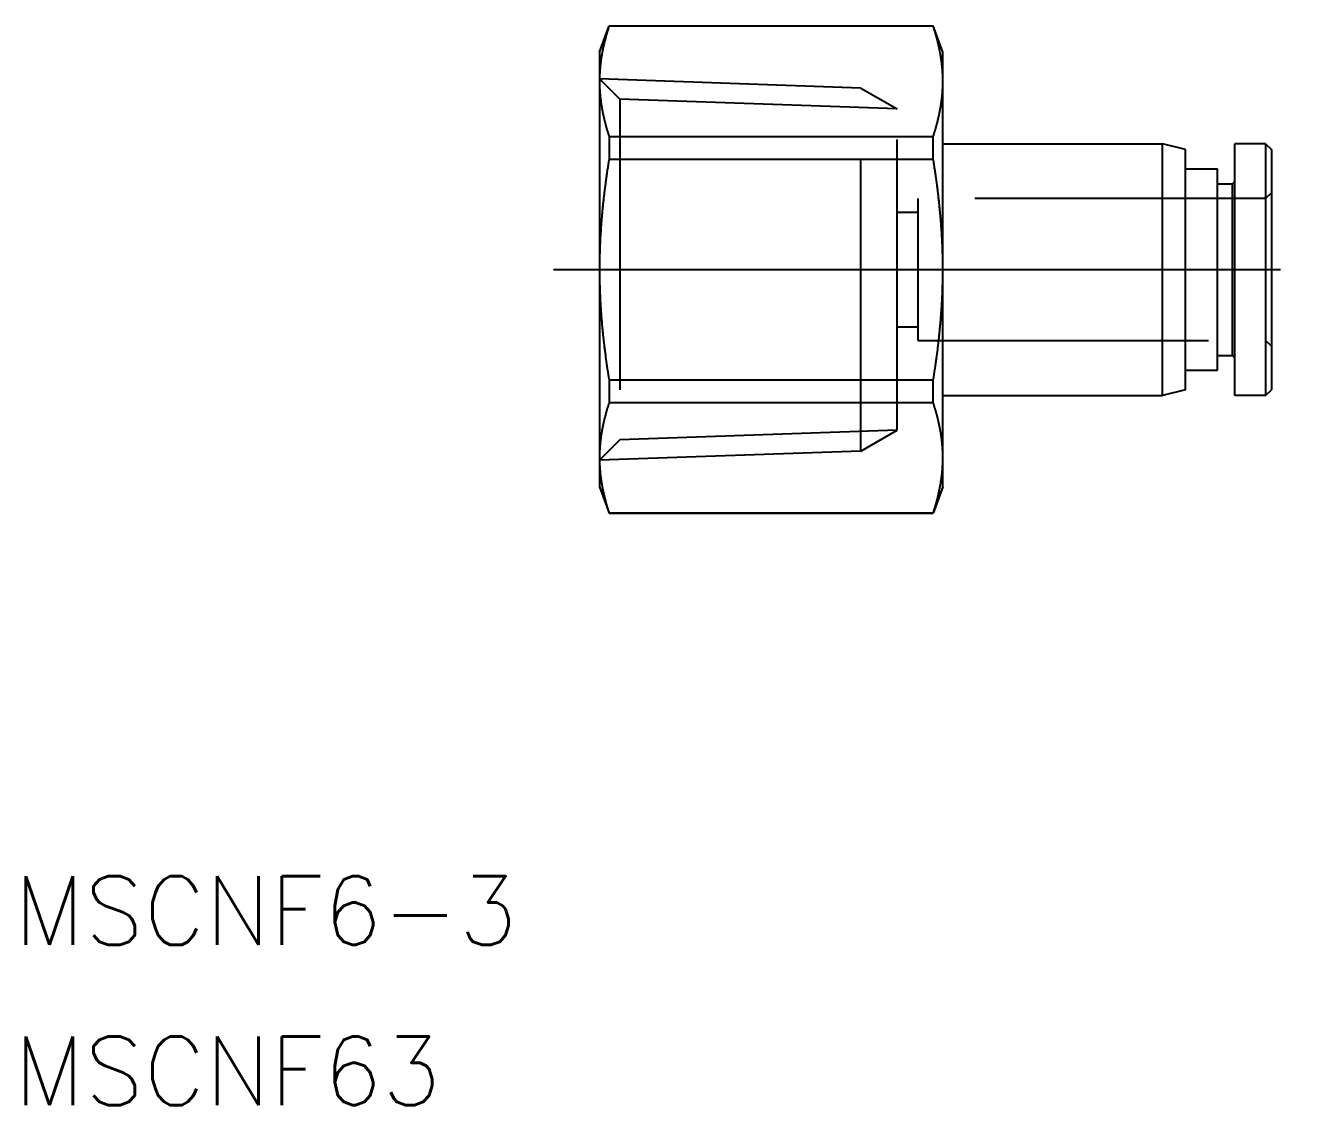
# Model space of a CAD drawing. Extents: x -79.2 to 11.5, y -36.5 to 12.6.
# Drawn here: x -79.2 to -22.8, y -36.5 to 10.7 of the extents above; entities that cross this region are included whole.
import ezdxf

# ---------------------------------------------------------------- set-up
doc = ezdxf.new("R2010")
doc.units = 0
doc.linetypes.add('CENTER', pattern=[50.8, 31.75, -6.35, 6.35, -6.35])
doc.linetypes.add('DASHED', pattern=[19.05, 12.7, -6.35])
doc.layers.get('0').update_dxf_attribs({"linetype": 'CONTINUOUS'})
doc.layers.add('CENTER', color=1, linetype='CENTER')
doc.styles.get("Standard").update_dxf_attribs({"font": 'txt.shx', "height": 3, "bigfont": 'bigfont.shx'})

msp = doc.modelspace()

# ---------------------------------------------------------------- linework, layer by layer
at = {"color": 7, "linetype": 'CONTINUOUS'}
for p, q in [((-54.166, 9.5), (-53.747, 10.65)), ((-53.747, 10.65), (-39.585, 10.65)), ((-53.747, 10.65), (-53.747, 10.634)), ((-39.585, 10.634), (-53.747, 10.634)), ((-39.166, 9.5), (-39.585, 10.65)), ((-39.585, 10.634), (-39.585, 10.65)), ((-54.166, 9.5), (-54.166, 8.227)), ((-39.166, 8.227), (-39.166, 9.5)), ((-54.166, 8.331), (-54.166, -8.227)), ((-39.166, 0), (-39.166, 8.227)), ((-53.747, 5.82), (-39.585, 5.82)), ((-53.747, 5.82), (-53.747, 4.814)), ((-39.585, 4.814), (-39.585, 5.82)), ((-39.166, 5.5), (-29.566, 5.5)), ((-29.566, -5.5), (-29.566, 5.5)), ((-28.566, 5.25), (-29.566, 5.5)), ((-28.566, -5.25), (-28.566, 5.25)), ((-26.416, -5.5), (-26.416, 5.5)), ((-25.066, 5.5), (-26.416, 5.5)), ((-25.066, 5.5), (-25.066, -5.5)), ((-25.066, 5.5), (-24.816, 5.25)), ((-24.816, 5.25), (-24.816, -5.25)), ((-39.585, 4.814), (-53.747, 4.814)), ((-28.566, 4.4), (-27.166, 4.4)), ((-27.166, -4.4), (-27.166, 4.4)), ((-27.166, 3.75), (-26.516, 3.75)), ((-26.516, 3.75), (-26.416, 3.85)), ((-26.516, -3.75), (-26.516, 3.75)), ((-39.166, -8.227), (-39.166, 0)), ((-27.166, -3.75), (-26.516, -3.75)), ((-26.516, -3.75), (-26.416, -3.85)), ((-28.566, -4.4), (-27.166, -4.4)), ((-53.747, -4.814), (-39.585, -4.814)), ((-53.747, -4.814), (-53.747, -5.82)), ((-39.585, -5.82), (-39.585, -4.814)), ((-39.166, -5.5), (-29.566, -5.5)), ((-28.566, -5.25), (-29.566, -5.5)), ((-25.066, -5.5), (-26.416, -5.5)), ((-25.066, -5.5), (-24.816, -5.25)), ((-39.585, -5.82), (-53.747, -5.82)), ((-54.166, -8.227), (-54.166, -9.5)), ((-39.166, -9.5), (-39.166, -8.227)), ((-54.166, -9.5), (-53.747, -10.65)), ((-54.166, -9.5), (-54.166, -9.5)), ((-39.166, -9.5), (-39.585, -10.65)), ((-53.747, -10.634), (-39.585, -10.634)), ((-53.747, -10.634), (-53.747, -10.65)), ((-53.747, -10.65), (-39.585, -10.65)), ((-39.585, -10.65), (-39.585, -10.634))]:
    msp.add_line(p, q, dxfattribs=at)
at = {"color": 3, "linetype": 'DASHED'}
for p, q in [((-42.744, 7.932), (-54.166, 8.331)), ((-53.279, 7.444), (-54.166, 8.331)), ((-42.744, -7.932), (-42.744, 7.932)), ((-42.744, 7.932), (-41.166, 7.021)), ((-41.166, 7.021), (-53.279, 7.444)), ((-53.279, 7.444), (-53.279, -7.444)), ((-41.166, -7.021), (-41.166, 7.021)), ((-25.066, 3.1), (-40.266, 3.1)), ((-40.266, 3.1), (-40.266, -3.1)), ((-24.816, 3.35), (-25.066, 3.1)), ((-40.266, 2.5), (-41.166, 2.5)), ((-41.166, -2.5), (-40.266, -2.5)), ((-40.266, -3.1), (-25.066, -3.1)), ((-24.816, -3.35), (-25.066, -3.1)), ((-41.166, -7.021), (-53.279, -7.444)), ((-42.744, -7.932), (-41.166, -7.021)), ((-53.279, -7.444), (-54.166, -8.331)), ((-42.744, -7.932), (-54.166, -8.331))]:
    msp.add_line(p, q, dxfattribs=at)
at = {"color": 7}
for points in [[(-53.748, 10.634, 0), (-53.756, 10.608, 0), (-53.765, 10.582, 0), (-53.773, 10.556, 0), (-53.781, 10.529, 0), (-53.79, 10.503, 0), (-53.798, 10.477, 0), (-53.806, 10.451, 0), (-53.814, 10.425, 0), (-53.822, 10.399, 0), (-53.83, 10.373, 0), (-53.837, 10.348, 0), (-53.845, 10.322, 0), (-53.852, 10.296, 0), (-53.86, 10.27, 0), (-53.867, 10.245, 0), (-53.874, 10.219, 0), (-53.882, 10.194, 0), (-53.889, 10.168, 0), (-53.896, 10.142, 0), (-53.903, 10.117, 0), (-53.909, 10.091, 0), (-53.916, 10.066, 0), (-53.923, 10.04, 0), (-53.929, 10.015, 0), (-53.936, 9.99, 0), (-53.942, 9.964, 0), (-53.948, 9.939, 0), (-53.955, 9.914, 0), (-53.961, 9.888, 0), (-53.967, 9.863, 0), (-53.973, 9.838, 0), (-53.978, 9.813, 0), (-53.984, 9.788, 0), (-53.99, 9.762, 0), (-53.995, 9.737, 0), (-54.001, 9.712, 0), (-54.006, 9.687, 0), (-54.012, 9.662, 0), (-54.017, 9.637, 0), (-54.022, 9.612, 0), (-54.027, 9.587, 0), (-54.032, 9.562, 0), (-54.037, 9.537, 0), (-54.042, 9.512, 0), (-54.047, 9.487, 0), (-54.051, 9.462, 0), (-54.056, 9.437, 0), (-54.06, 9.412, 0), (-54.065, 9.387, 0), (-54.069, 9.362, 0), (-54.073, 9.337, 0), (-54.077, 9.312, 0), (-54.081, 9.287, 0), (-54.085, 9.262, 0), (-54.089, 9.237, 0), (-54.093, 9.212, 0), (-54.096, 9.187, 0), (-54.1, 9.162, 0), (-54.103, 9.137, 0), (-54.107, 9.112, 0), (-54.11, 9.087, 0), (-54.113, 9.062, 0), (-54.116, 9.037, 0), (-54.119, 9.012, 0), (-54.122, 8.987, 0), (-54.125, 8.962, 0), (-54.128, 8.937, 0), (-54.13, 8.912, 0), (-54.133, 8.887, 0), (-54.135, 8.862, 0), (-54.138, 8.837, 0), (-54.14, 8.812, 0), (-54.142, 8.787, 0), (-54.144, 8.761, 0), (-54.146, 8.736, 0), (-54.148, 8.711, 0), (-54.15, 8.686, 0), (-54.152, 8.661, 0), (-54.153, 8.635, 0), (-54.155, 8.61, 0), (-54.156, 8.585, 0), (-54.158, 8.559, 0), (-54.159, 8.534, 0), (-54.16, 8.509, 0), (-54.161, 8.483, 0), (-54.162, 8.458, 0), (-54.163, 8.432, 0), (-54.164, 8.407, 0), (-54.164, 8.381, 0), (-54.165, 8.356, 0), (-54.165, 8.33, 0), (-54.166, 8.304, 0), (-54.166, 8.279, 0), (-54.166, 8.253, 0), (-54.166, 8.227, 0)], [(-39.166, 8.227, 0), (-39.166, 8.252, 0), (-39.166, 8.277, 0), (-39.166, 8.302, 0), (-39.167, 8.327, 0), (-39.167, 8.352, 0), (-39.168, 8.377, 0), (-39.168, 8.402, 0), (-39.169, 8.426, 0), (-39.17, 8.451, 0), (-39.171, 8.476, 0), (-39.172, 8.501, 0), (-39.173, 8.526, 0), (-39.174, 8.55, 0), (-39.175, 8.575, 0), (-39.177, 8.6, 0), (-39.178, 8.625, 0), (-39.18, 8.649, 0), (-39.181, 8.674, 0), (-39.183, 8.699, 0), (-39.185, 8.723, 0), (-39.187, 8.748, 0), (-39.189, 8.773, 0), (-39.191, 8.798, 0), (-39.193, 8.822, 0), (-39.195, 8.847, 0), (-39.198, 8.872, 0), (-39.2, 8.896, 0), (-39.203, 8.921, 0), (-39.205, 8.946, 0), (-39.208, 8.971, 0), (-39.211, 8.995, 0), (-39.214, 9.02, 0), (-39.217, 9.045, 0), (-39.22, 9.07, 0), (-39.223, 9.094, 0), (-39.227, 9.119, 0), (-39.23, 9.144, 0), (-39.233, 9.169, 0), (-39.237, 9.193, 0), (-39.24, 9.218, 0), (-39.244, 9.243, 0), (-39.248, 9.268, 0), (-39.252, 9.293, 0), (-39.256, 9.318, 0), (-39.26, 9.343, 0), (-39.264, 9.368, 0), (-39.269, 9.393, 0), (-39.273, 9.417, 0), (-39.277, 9.442, 0), (-39.282, 9.467, 0), (-39.287, 9.493, 0), (-39.291, 9.518, 0), (-39.296, 9.543, 0), (-39.301, 9.568, 0), (-39.306, 9.593, 0), (-39.311, 9.618, 0), (-39.316, 9.643, 0), (-39.322, 9.669, 0), (-39.327, 9.694, 0), (-39.333, 9.719, 0), (-39.338, 9.745, 0), (-39.344, 9.77, 0), (-39.35, 9.795, 0), (-39.355, 9.821, 0), (-39.361, 9.846, 0), (-39.367, 9.872, 0), (-39.374, 9.897, 0), (-39.38, 9.923, 0), (-39.386, 9.949, 0), (-39.392, 9.974, 0), (-39.399, 10, 0), (-39.406, 10.026, 0), (-39.412, 10.052, 0), (-39.419, 10.078, 0), (-39.426, 10.104, 0), (-39.433, 10.13, 0), (-39.44, 10.156, 0), (-39.447, 10.182, 0), (-39.455, 10.208, 0), (-39.462, 10.234, 0), (-39.469, 10.26, 0), (-39.477, 10.287, 0), (-39.485, 10.313, 0), (-39.492, 10.339, 0), (-39.5, 10.366, 0), (-39.508, 10.392, 0), (-39.516, 10.419, 0), (-39.525, 10.446, 0), (-39.533, 10.472, 0), (-39.541, 10.499, 0), (-39.55, 10.526, 0), (-39.558, 10.553, 0), (-39.567, 10.58, 0), (-39.576, 10.607, 0), (-39.585, 10.634, 0)], [(-54.166, 8.227, 0), (-54.166, 8.201, 0), (-54.166, 8.176, 0), (-54.166, 8.15, 0), (-54.165, 8.124, 0), (-54.165, 8.099, 0), (-54.164, 8.073, 0), (-54.164, 8.048, 0), (-54.163, 8.022, 0), (-54.162, 7.997, 0), (-54.161, 7.971, 0), (-54.16, 7.946, 0), (-54.159, 7.92, 0), (-54.158, 7.895, 0), (-54.156, 7.87, 0), (-54.155, 7.844, 0), (-54.153, 7.819, 0), (-54.152, 7.794, 0), (-54.15, 7.769, 0), (-54.148, 7.743, 0), (-54.146, 7.718, 0), (-54.144, 7.693, 0), (-54.142, 7.668, 0), (-54.14, 7.643, 0), (-54.138, 7.618, 0), (-54.135, 7.593, 0), (-54.133, 7.568, 0), (-54.13, 7.542, 0), (-54.128, 7.517, 0), (-54.125, 7.492, 0), (-54.122, 7.467, 0), (-54.119, 7.442, 0), (-54.116, 7.417, 0), (-54.113, 7.392, 0), (-54.11, 7.367, 0), (-54.107, 7.342, 0), (-54.103, 7.317, 0), (-54.1, 7.292, 0), (-54.096, 7.267, 0), (-54.093, 7.242, 0), (-54.089, 7.218, 0), (-54.085, 7.193, 0), (-54.081, 7.168, 0), (-54.077, 7.143, 0), (-54.073, 7.118, 0), (-54.069, 7.093, 0), (-54.065, 7.068, 0), (-54.06, 7.043, 0), (-54.056, 7.018, 0), (-54.051, 6.993, 0), (-54.047, 6.968, 0), (-54.042, 6.943, 0), (-54.037, 6.918, 0), (-54.032, 6.893, 0), (-54.027, 6.868, 0), (-54.022, 6.843, 0), (-54.017, 6.818, 0), (-54.012, 6.793, 0), (-54.006, 6.767, 0), (-54.001, 6.742, 0), (-53.995, 6.717, 0), (-53.99, 6.692, 0), (-53.984, 6.667, 0), (-53.978, 6.642, 0), (-53.973, 6.616, 0), (-53.967, 6.591, 0), (-53.961, 6.566, 0), (-53.955, 6.541, 0), (-53.948, 6.515, 0), (-53.942, 6.49, 0), (-53.936, 6.465, 0), (-53.929, 6.439, 0), (-53.923, 6.414, 0), (-53.916, 6.389, 0), (-53.909, 6.363, 0), (-53.903, 6.338, 0), (-53.896, 6.312, 0), (-53.889, 6.287, 0), (-53.882, 6.261, 0), (-53.874, 6.235, 0), (-53.867, 6.21, 0), (-53.86, 6.184, 0), (-53.852, 6.158, 0), (-53.845, 6.133, 0), (-53.837, 6.107, 0), (-53.83, 6.081, 0), (-53.822, 6.055, 0), (-53.814, 6.029, 0), (-53.806, 6.003, 0), (-53.798, 5.977, 0), (-53.79, 5.951, 0), (-53.781, 5.925, 0), (-53.773, 5.899, 0), (-53.765, 5.873, 0), (-53.756, 5.847, 0), (-53.748, 5.82, 0)], [(-39.585, 5.82, 0), (-39.576, 5.847, 0), (-39.567, 5.875, 0), (-39.558, 5.902, 0), (-39.55, 5.928, 0), (-39.541, 5.955, 0), (-39.533, 5.982, 0), (-39.525, 6.009, 0), (-39.516, 6.035, 0), (-39.508, 6.062, 0), (-39.5, 6.089, 0), (-39.492, 6.115, 0), (-39.485, 6.141, 0), (-39.477, 6.168, 0), (-39.469, 6.194, 0), (-39.462, 6.22, 0), (-39.455, 6.247, 0), (-39.447, 6.273, 0), (-39.44, 6.299, 0), (-39.433, 6.325, 0), (-39.426, 6.351, 0), (-39.419, 6.377, 0), (-39.412, 6.403, 0), (-39.406, 6.428, 0), (-39.399, 6.454, 0), (-39.392, 6.48, 0), (-39.386, 6.506, 0), (-39.38, 6.531, 0), (-39.374, 6.557, 0), (-39.367, 6.583, 0), (-39.361, 6.608, 0), (-39.355, 6.634, 0), (-39.35, 6.659, 0), (-39.344, 6.685, 0), (-39.338, 6.71, 0), (-39.333, 6.735, 0), (-39.327, 6.761, 0), (-39.322, 6.786, 0), (-39.316, 6.811, 0), (-39.311, 6.836, 0), (-39.306, 6.861, 0), (-39.301, 6.887, 0), (-39.296, 6.912, 0), (-39.291, 6.937, 0), (-39.287, 6.962, 0), (-39.282, 6.987, 0), (-39.277, 7.012, 0), (-39.273, 7.037, 0), (-39.269, 7.062, 0), (-39.264, 7.087, 0), (-39.26, 7.112, 0), (-39.256, 7.137, 0), (-39.252, 7.162, 0), (-39.248, 7.187, 0), (-39.244, 7.211, 0), (-39.24, 7.236, 0), (-39.237, 7.261, 0), (-39.233, 7.286, 0), (-39.23, 7.311, 0), (-39.227, 7.335, 0), (-39.223, 7.36, 0), (-39.22, 7.385, 0), (-39.217, 7.41, 0), (-39.214, 7.434, 0), (-39.211, 7.459, 0), (-39.208, 7.484, 0), (-39.205, 7.509, 0), (-39.203, 7.533, 0), (-39.2, 7.558, 0), (-39.198, 7.583, 0), (-39.195, 7.607, 0), (-39.193, 7.632, 0), (-39.191, 7.657, 0), (-39.189, 7.682, 0), (-39.187, 7.706, 0), (-39.185, 7.731, 0), (-39.183, 7.756, 0), (-39.181, 7.78, 0), (-39.18, 7.805, 0), (-39.178, 7.83, 0), (-39.177, 7.855, 0), (-39.175, 7.879, 0), (-39.174, 7.904, 0), (-39.173, 7.929, 0), (-39.172, 7.954, 0), (-39.171, 7.978, 0), (-39.17, 8.003, 0), (-39.169, 8.028, 0), (-39.168, 8.053, 0), (-39.168, 8.078, 0), (-39.167, 8.103, 0), (-39.167, 8.127, 0), (-39.166, 8.152, 0), (-39.166, 8.177, 0), (-39.166, 8.202, 0), (-39.166, 8.227, 0)], [(-53.748, 4.814, 0), (-53.756, 4.761, 0), (-53.765, 4.709, 0), (-53.773, 4.656, 0), (-53.781, 4.604, 0), (-53.79, 4.552, 0), (-53.798, 4.5, 0), (-53.806, 4.448, 0), (-53.814, 4.396, 0), (-53.822, 4.344, 0), (-53.83, 4.293, 0), (-53.837, 4.241, 0), (-53.845, 4.189, 0), (-53.852, 4.138, 0), (-53.86, 4.086, 0), (-53.867, 4.035, 0), (-53.874, 3.984, 0), (-53.882, 3.932, 0), (-53.889, 3.881, 0), (-53.896, 3.83, 0), (-53.903, 3.779, 0), (-53.909, 3.728, 0), (-53.916, 3.677, 0), (-53.923, 3.626, 0), (-53.929, 3.576, 0), (-53.936, 3.525, 0), (-53.942, 3.474, 0), (-53.948, 3.424, 0), (-53.955, 3.373, 0), (-53.961, 3.322, 0), (-53.967, 3.272, 0), (-53.973, 3.222, 0), (-53.978, 3.171, 0), (-53.984, 3.121, 0), (-53.99, 3.07, 0), (-53.995, 3.02, 0), (-54.001, 2.97, 0), (-54.006, 2.92, 0), (-54.012, 2.869, 0), (-54.017, 2.819, 0), (-54.022, 2.769, 0), (-54.027, 2.719, 0), (-54.032, 2.669, 0), (-54.037, 2.619, 0), (-54.042, 2.569, 0), (-54.047, 2.519, 0), (-54.051, 2.469, 0), (-54.056, 2.419, 0), (-54.06, 2.369, 0), (-54.065, 2.319, 0), (-54.069, 2.269, 0), (-54.073, 2.219, 0), (-54.077, 2.169, 0), (-54.081, 2.119, 0), (-54.085, 2.069, 0), (-54.089, 2.019, 0), (-54.093, 1.969, 0), (-54.096, 1.92, 0), (-54.1, 1.87, 0), (-54.103, 1.82, 0), (-54.107, 1.77, 0), (-54.11, 1.72, 0), (-54.113, 1.67, 0), (-54.116, 1.62, 0), (-54.119, 1.57, 0), (-54.122, 1.52, 0), (-54.125, 1.47, 0), (-54.128, 1.42, 0), (-54.13, 1.37, 0), (-54.133, 1.319, 0), (-54.135, 1.269, 0), (-54.138, 1.219, 0), (-54.14, 1.169, 0), (-54.142, 1.119, 0), (-54.144, 1.068, 0), (-54.146, 1.018, 0), (-54.148, 0.968, 0), (-54.15, 0.917, 0), (-54.152, 0.867, 0), (-54.153, 0.816, 0), (-54.155, 0.766, 0), (-54.156, 0.715, 0), (-54.158, 0.665, 0), (-54.159, 0.614, 0), (-54.16, 0.563, 0), (-54.161, 0.512, 0), (-54.162, 0.461, 0), (-54.163, 0.41, 0), (-54.164, 0.359, 0), (-54.164, 0.308, 0), (-54.165, 0.257, 0), (-54.165, 0.206, 0), (-54.166, 0.154, 0), (-54.166, 0.103, 0), (-54.166, 0.052, 0), (-54.166, 0, 0)], [(-39.166, 0, 0), (-39.166, 0.05, 0), (-39.166, 0.1, 0), (-39.166, 0.15, 0), (-39.167, 0.2, 0), (-39.167, 0.249, 0), (-39.168, 0.299, 0), (-39.168, 0.349, 0), (-39.169, 0.398, 0), (-39.17, 0.448, 0), (-39.171, 0.498, 0), (-39.172, 0.547, 0), (-39.173, 0.597, 0), (-39.174, 0.646, 0), (-39.175, 0.696, 0), (-39.177, 0.745, 0), (-39.178, 0.795, 0), (-39.18, 0.844, 0), (-39.181, 0.894, 0), (-39.183, 0.943, 0), (-39.185, 0.993, 0), (-39.187, 1.042, 0), (-39.189, 1.091, 0), (-39.191, 1.141, 0), (-39.193, 1.19, 0), (-39.195, 1.24, 0), (-39.198, 1.289, 0), (-39.2, 1.338, 0), (-39.203, 1.388, 0), (-39.205, 1.437, 0), (-39.208, 1.487, 0), (-39.211, 1.536, 0), (-39.214, 1.586, 0), (-39.217, 1.635, 0), (-39.22, 1.685, 0), (-39.223, 1.734, 0), (-39.227, 1.784, 0), (-39.23, 1.833, 0), (-39.233, 1.883, 0), (-39.237, 1.932, 0), (-39.24, 1.982, 0), (-39.244, 2.032, 0), (-39.248, 2.081, 0), (-39.252, 2.131, 0), (-39.256, 2.181, 0), (-39.26, 2.231, 0), (-39.264, 2.281, 0), (-39.269, 2.331, 0), (-39.273, 2.38, 0), (-39.277, 2.43, 0), (-39.282, 2.481, 0), (-39.287, 2.531, 0), (-39.291, 2.581, 0), (-39.296, 2.631, 0), (-39.301, 2.681, 0), (-39.306, 2.732, 0), (-39.311, 2.782, 0), (-39.316, 2.832, 0), (-39.322, 2.883, 0), (-39.327, 2.933, 0), (-39.333, 2.984, 0), (-39.338, 3.035, 0), (-39.344, 3.085, 0), (-39.35, 3.136, 0), (-39.355, 3.187, 0), (-39.361, 3.238, 0), (-39.367, 3.289, 0), (-39.374, 3.34, 0), (-39.38, 3.392, 0), (-39.386, 3.443, 0), (-39.392, 3.494, 0), (-39.399, 3.546, 0), (-39.406, 3.597, 0), (-39.412, 3.649, 0), (-39.419, 3.701, 0), (-39.426, 3.753, 0), (-39.433, 3.805, 0), (-39.44, 3.857, 0), (-39.447, 3.909, 0), (-39.455, 3.961, 0), (-39.462, 4.014, 0), (-39.469, 4.066, 0), (-39.477, 4.119, 0), (-39.485, 4.172, 0), (-39.492, 4.224, 0), (-39.5, 4.277, 0), (-39.508, 4.33, 0), (-39.516, 4.384, 0), (-39.525, 4.437, 0), (-39.533, 4.49, 0), (-39.541, 4.544, 0), (-39.55, 4.598, 0), (-39.558, 4.651, 0), (-39.567, 4.705, 0), (-39.576, 4.76, 0), (-39.585, 4.814, 0)], [(-54.166, 0, 0), (-54.166, -0.052, 0), (-54.166, -0.103, 0), (-54.166, -0.154, 0), (-54.165, -0.206, 0), (-54.165, -0.257, 0), (-54.164, -0.308, 0), (-54.164, -0.359, 0), (-54.163, -0.41, 0), (-54.162, -0.461, 0), (-54.161, -0.512, 0), (-54.16, -0.563, 0), (-54.159, -0.614, 0), (-54.158, -0.665, 0), (-54.156, -0.715, 0), (-54.155, -0.766, 0), (-54.153, -0.816, 0), (-54.152, -0.867, 0), (-54.15, -0.917, 0), (-54.148, -0.968, 0), (-54.146, -1.018, 0), (-54.144, -1.068, 0), (-54.142, -1.119, 0), (-54.14, -1.169, 0), (-54.138, -1.219, 0), (-54.135, -1.269, 0), (-54.133, -1.319, 0), (-54.13, -1.37, 0), (-54.128, -1.42, 0), (-54.125, -1.47, 0), (-54.122, -1.52, 0), (-54.119, -1.57, 0), (-54.116, -1.62, 0), (-54.113, -1.67, 0), (-54.11, -1.72, 0), (-54.107, -1.77, 0), (-54.103, -1.82, 0), (-54.1, -1.87, 0), (-54.096, -1.92, 0), (-54.093, -1.969, 0), (-54.089, -2.019, 0), (-54.085, -2.069, 0), (-54.081, -2.119, 0), (-54.077, -2.169, 0), (-54.073, -2.219, 0), (-54.069, -2.269, 0), (-54.065, -2.319, 0), (-54.06, -2.369, 0), (-54.056, -2.419, 0), (-54.051, -2.469, 0), (-54.047, -2.519, 0), (-54.042, -2.569, 0), (-54.037, -2.619, 0), (-54.032, -2.669, 0), (-54.027, -2.719, 0), (-54.022, -2.769, 0), (-54.017, -2.819, 0), (-54.012, -2.869, 0), (-54.006, -2.92, 0), (-54.001, -2.97, 0), (-53.995, -3.02, 0), (-53.99, -3.07, 0), (-53.984, -3.121, 0), (-53.978, -3.171, 0), (-53.973, -3.222, 0), (-53.967, -3.272, 0), (-53.961, -3.322, 0), (-53.955, -3.373, 0), (-53.948, -3.424, 0), (-53.942, -3.474, 0), (-53.936, -3.525, 0), (-53.929, -3.576, 0), (-53.923, -3.626, 0), (-53.916, -3.677, 0), (-53.909, -3.728, 0), (-53.903, -3.779, 0), (-53.896, -3.83, 0), (-53.889, -3.881, 0), (-53.882, -3.932, 0), (-53.874, -3.984, 0), (-53.867, -4.035, 0), (-53.86, -4.086, 0), (-53.852, -4.138, 0), (-53.845, -4.189, 0), (-53.837, -4.241, 0), (-53.83, -4.293, 0), (-53.822, -4.344, 0), (-53.814, -4.396, 0), (-53.806, -4.448, 0), (-53.798, -4.5, 0), (-53.79, -4.552, 0), (-53.781, -4.604, 0), (-53.773, -4.656, 0), (-53.765, -4.709, 0), (-53.756, -4.761, 0), (-53.748, -4.814, 0)], [(-39.585, -4.814, 0), (-39.576, -4.76, 0), (-39.567, -4.705, 0), (-39.558, -4.651, 0), (-39.55, -4.598, 0), (-39.541, -4.544, 0), (-39.533, -4.49, 0), (-39.525, -4.437, 0), (-39.516, -4.384, 0), (-39.508, -4.33, 0), (-39.5, -4.277, 0), (-39.492, -4.224, 0), (-39.485, -4.172, 0), (-39.477, -4.119, 0), (-39.469, -4.066, 0), (-39.462, -4.014, 0), (-39.455, -3.961, 0), (-39.447, -3.909, 0), (-39.44, -3.857, 0), (-39.433, -3.805, 0), (-39.426, -3.753, 0), (-39.419, -3.701, 0), (-39.412, -3.649, 0), (-39.406, -3.597, 0), (-39.399, -3.546, 0), (-39.392, -3.494, 0), (-39.386, -3.443, 0), (-39.38, -3.392, 0), (-39.374, -3.34, 0), (-39.367, -3.289, 0), (-39.361, -3.238, 0), (-39.355, -3.187, 0), (-39.35, -3.136, 0), (-39.344, -3.085, 0), (-39.338, -3.035, 0), (-39.333, -2.984, 0), (-39.327, -2.933, 0), (-39.322, -2.883, 0), (-39.316, -2.832, 0), (-39.311, -2.782, 0), (-39.306, -2.732, 0), (-39.301, -2.681, 0), (-39.296, -2.631, 0), (-39.291, -2.581, 0), (-39.287, -2.531, 0), (-39.282, -2.481, 0), (-39.277, -2.43, 0), (-39.273, -2.38, 0), (-39.269, -2.331, 0), (-39.264, -2.281, 0), (-39.26, -2.231, 0), (-39.256, -2.181, 0), (-39.252, -2.131, 0), (-39.248, -2.081, 0), (-39.244, -2.032, 0), (-39.24, -1.982, 0), (-39.237, -1.932, 0), (-39.233, -1.883, 0), (-39.23, -1.833, 0), (-39.227, -1.784, 0), (-39.223, -1.734, 0), (-39.22, -1.685, 0), (-39.217, -1.635, 0), (-39.214, -1.586, 0), (-39.211, -1.536, 0), (-39.208, -1.487, 0), (-39.205, -1.437, 0), (-39.203, -1.388, 0), (-39.2, -1.338, 0), (-39.198, -1.289, 0), (-39.195, -1.24, 0), (-39.193, -1.19, 0), (-39.191, -1.141, 0), (-39.189, -1.091, 0), (-39.187, -1.042, 0), (-39.185, -0.993, 0), (-39.183, -0.943, 0), (-39.181, -0.894, 0), (-39.18, -0.844, 0), (-39.178, -0.795, 0), (-39.177, -0.745, 0), (-39.175, -0.696, 0), (-39.174, -0.646, 0), (-39.173, -0.597, 0), (-39.172, -0.547, 0), (-39.171, -0.498, 0), (-39.17, -0.448, 0), (-39.169, -0.398, 0), (-39.168, -0.349, 0), (-39.168, -0.299, 0), (-39.167, -0.249, 0), (-39.167, -0.2, 0), (-39.166, -0.15, 0), (-39.166, -0.1, 0), (-39.166, -0.05, 0), (-39.166, 0, 0)], [(-53.748, -5.82, 0), (-53.756, -5.847, 0), (-53.765, -5.873, 0), (-53.773, -5.899, 0), (-53.781, -5.925, 0), (-53.79, -5.951, 0), (-53.798, -5.977, 0), (-53.806, -6.003, 0), (-53.814, -6.029, 0), (-53.822, -6.055, 0), (-53.83, -6.081, 0), (-53.837, -6.107, 0), (-53.845, -6.133, 0), (-53.852, -6.158, 0), (-53.86, -6.184, 0), (-53.867, -6.21, 0), (-53.874, -6.235, 0), (-53.882, -6.261, 0), (-53.889, -6.287, 0), (-53.896, -6.312, 0), (-53.903, -6.338, 0), (-53.909, -6.363, 0), (-53.916, -6.389, 0), (-53.923, -6.414, 0), (-53.929, -6.439, 0), (-53.936, -6.465, 0), (-53.942, -6.49, 0), (-53.948, -6.515, 0), (-53.955, -6.541, 0), (-53.961, -6.566, 0), (-53.967, -6.591, 0), (-53.973, -6.616, 0), (-53.978, -6.642, 0), (-53.984, -6.667, 0), (-53.99, -6.692, 0), (-53.995, -6.717, 0), (-54.001, -6.742, 0), (-54.006, -6.767, 0), (-54.012, -6.793, 0), (-54.017, -6.818, 0), (-54.022, -6.843, 0), (-54.027, -6.868, 0), (-54.032, -6.893, 0), (-54.037, -6.918, 0), (-54.042, -6.943, 0), (-54.047, -6.968, 0), (-54.051, -6.993, 0), (-54.056, -7.018, 0), (-54.06, -7.043, 0), (-54.065, -7.068, 0), (-54.069, -7.093, 0), (-54.073, -7.118, 0), (-54.077, -7.143, 0), (-54.081, -7.168, 0), (-54.085, -7.193, 0), (-54.089, -7.218, 0), (-54.093, -7.242, 0), (-54.096, -7.267, 0), (-54.1, -7.292, 0), (-54.103, -7.317, 0), (-54.107, -7.342, 0), (-54.11, -7.367, 0), (-54.113, -7.392, 0), (-54.116, -7.417, 0), (-54.119, -7.442, 0), (-54.122, -7.467, 0), (-54.125, -7.492, 0), (-54.128, -7.517, 0), (-54.13, -7.542, 0), (-54.133, -7.568, 0), (-54.135, -7.593, 0), (-54.138, -7.618, 0), (-54.14, -7.643, 0), (-54.142, -7.668, 0), (-54.144, -7.693, 0), (-54.146, -7.718, 0), (-54.148, -7.743, 0), (-54.15, -7.769, 0), (-54.152, -7.794, 0), (-54.153, -7.819, 0), (-54.155, -7.844, 0), (-54.156, -7.87, 0), (-54.158, -7.895, 0), (-54.159, -7.92, 0), (-54.16, -7.946, 0), (-54.161, -7.971, 0), (-54.162, -7.997, 0), (-54.163, -8.022, 0), (-54.164, -8.048, 0), (-54.164, -8.073, 0), (-54.165, -8.099, 0), (-54.165, -8.124, 0), (-54.166, -8.15, 0), (-54.166, -8.176, 0), (-54.166, -8.201, 0), (-54.166, -8.227, 0)], [(-39.166, -8.227, 0), (-39.166, -8.202, 0), (-39.166, -8.177, 0), (-39.166, -8.152, 0), (-39.167, -8.127, 0), (-39.167, -8.103, 0), (-39.168, -8.078, 0), (-39.168, -8.053, 0), (-39.169, -8.028, 0), (-39.17, -8.003, 0), (-39.171, -7.978, 0), (-39.172, -7.954, 0), (-39.173, -7.929, 0), (-39.174, -7.904, 0), (-39.175, -7.879, 0), (-39.177, -7.855, 0), (-39.178, -7.83, 0), (-39.18, -7.805, 0), (-39.181, -7.78, 0), (-39.183, -7.756, 0), (-39.185, -7.731, 0), (-39.187, -7.706, 0), (-39.189, -7.682, 0), (-39.191, -7.657, 0), (-39.193, -7.632, 0), (-39.195, -7.607, 0), (-39.198, -7.583, 0), (-39.2, -7.558, 0), (-39.203, -7.533, 0), (-39.205, -7.509, 0), (-39.208, -7.484, 0), (-39.211, -7.459, 0), (-39.214, -7.434, 0), (-39.217, -7.41, 0), (-39.22, -7.385, 0), (-39.223, -7.36, 0), (-39.227, -7.335, 0), (-39.23, -7.311, 0), (-39.233, -7.286, 0), (-39.237, -7.261, 0), (-39.24, -7.236, 0), (-39.244, -7.211, 0), (-39.248, -7.187, 0), (-39.252, -7.162, 0), (-39.256, -7.137, 0), (-39.26, -7.112, 0), (-39.264, -7.087, 0), (-39.269, -7.062, 0), (-39.273, -7.037, 0), (-39.277, -7.012, 0), (-39.282, -6.987, 0), (-39.287, -6.962, 0), (-39.291, -6.937, 0), (-39.296, -6.912, 0), (-39.301, -6.887, 0), (-39.306, -6.861, 0), (-39.311, -6.836, 0), (-39.316, -6.811, 0), (-39.322, -6.786, 0), (-39.327, -6.761, 0), (-39.333, -6.735, 0), (-39.338, -6.71, 0), (-39.344, -6.685, 0), (-39.35, -6.659, 0), (-39.355, -6.634, 0), (-39.361, -6.608, 0), (-39.367, -6.583, 0), (-39.374, -6.557, 0), (-39.38, -6.531, 0), (-39.386, -6.506, 0), (-39.392, -6.48, 0), (-39.399, -6.454, 0), (-39.406, -6.428, 0), (-39.412, -6.403, 0), (-39.419, -6.377, 0), (-39.426, -6.351, 0), (-39.433, -6.325, 0), (-39.44, -6.299, 0), (-39.447, -6.273, 0), (-39.455, -6.247, 0), (-39.462, -6.22, 0), (-39.469, -6.194, 0), (-39.477, -6.168, 0), (-39.485, -6.141, 0), (-39.492, -6.115, 0), (-39.5, -6.089, 0), (-39.508, -6.062, 0), (-39.516, -6.035, 0), (-39.525, -6.009, 0), (-39.533, -5.982, 0), (-39.541, -5.955, 0), (-39.55, -5.928, 0), (-39.558, -5.902, 0), (-39.567, -5.875, 0), (-39.576, -5.847, 0), (-39.585, -5.82, 0)], [(-54.166, -8.227, 0), (-54.166, -8.253, 0), (-54.166, -8.279, 0), (-54.166, -8.304, 0), (-54.165, -8.33, 0), (-54.165, -8.356, 0), (-54.164, -8.381, 0), (-54.164, -8.407, 0), (-54.163, -8.432, 0), (-54.162, -8.458, 0), (-54.161, -8.483, 0), (-54.16, -8.509, 0), (-54.159, -8.534, 0), (-54.158, -8.559, 0), (-54.156, -8.585, 0), (-54.155, -8.61, 0), (-54.153, -8.635, 0), (-54.152, -8.661, 0), (-54.15, -8.686, 0), (-54.148, -8.711, 0), (-54.146, -8.736, 0), (-54.144, -8.761, 0), (-54.142, -8.787, 0), (-54.14, -8.812, 0), (-54.138, -8.837, 0), (-54.135, -8.862, 0), (-54.133, -8.887, 0), (-54.13, -8.912, 0), (-54.128, -8.937, 0), (-54.125, -8.962, 0), (-54.122, -8.987, 0), (-54.119, -9.012, 0), (-54.116, -9.037, 0), (-54.113, -9.062, 0), (-54.11, -9.087, 0), (-54.107, -9.112, 0), (-54.103, -9.137, 0), (-54.1, -9.162, 0), (-54.096, -9.187, 0), (-54.093, -9.212, 0), (-54.089, -9.237, 0), (-54.085, -9.262, 0), (-54.081, -9.287, 0), (-54.077, -9.312, 0), (-54.073, -9.337, 0), (-54.069, -9.362, 0), (-54.065, -9.387, 0), (-54.06, -9.412, 0), (-54.056, -9.437, 0), (-54.051, -9.462, 0), (-54.047, -9.487, 0), (-54.042, -9.512, 0), (-54.037, -9.537, 0), (-54.032, -9.562, 0), (-54.027, -9.587, 0), (-54.022, -9.612, 0), (-54.017, -9.637, 0), (-54.012, -9.662, 0), (-54.006, -9.687, 0), (-54.001, -9.712, 0), (-53.995, -9.737, 0), (-53.99, -9.762, 0), (-53.984, -9.788, 0), (-53.978, -9.813, 0), (-53.973, -9.838, 0), (-53.967, -9.863, 0), (-53.961, -9.888, 0), (-53.955, -9.914, 0), (-53.948, -9.939, 0), (-53.942, -9.964, 0), (-53.936, -9.99, 0), (-53.929, -10.015, 0), (-53.923, -10.04, 0), (-53.916, -10.066, 0), (-53.909, -10.091, 0), (-53.903, -10.117, 0), (-53.896, -10.142, 0), (-53.889, -10.168, 0), (-53.882, -10.194, 0), (-53.874, -10.219, 0), (-53.867, -10.245, 0), (-53.86, -10.27, 0), (-53.852, -10.296, 0), (-53.845, -10.322, 0), (-53.837, -10.348, 0), (-53.83, -10.373, 0), (-53.822, -10.399, 0), (-53.814, -10.425, 0), (-53.806, -10.451, 0), (-53.798, -10.477, 0), (-53.79, -10.503, 0), (-53.781, -10.529, 0), (-53.773, -10.556, 0), (-53.765, -10.582, 0), (-53.756, -10.608, 0), (-53.748, -10.634, 0)], [(-39.585, -10.634, 0), (-39.576, -10.607, 0), (-39.567, -10.58, 0), (-39.558, -10.553, 0), (-39.55, -10.526, 0), (-39.541, -10.499, 0), (-39.533, -10.472, 0), (-39.525, -10.446, 0), (-39.516, -10.419, 0), (-39.508, -10.392, 0), (-39.5, -10.366, 0), (-39.492, -10.339, 0), (-39.485, -10.313, 0), (-39.477, -10.287, 0), (-39.469, -10.26, 0), (-39.462, -10.234, 0), (-39.455, -10.208, 0), (-39.447, -10.182, 0), (-39.44, -10.156, 0), (-39.433, -10.13, 0), (-39.426, -10.104, 0), (-39.419, -10.078, 0), (-39.412, -10.052, 0), (-39.406, -10.026, 0), (-39.399, -10, 0), (-39.392, -9.974, 0), (-39.386, -9.949, 0), (-39.38, -9.923, 0), (-39.374, -9.897, 0), (-39.367, -9.872, 0), (-39.361, -9.846, 0), (-39.355, -9.821, 0), (-39.35, -9.795, 0), (-39.344, -9.77, 0), (-39.338, -9.745, 0), (-39.333, -9.719, 0), (-39.327, -9.694, 0), (-39.322, -9.669, 0), (-39.316, -9.643, 0), (-39.311, -9.618, 0), (-39.306, -9.593, 0), (-39.301, -9.568, 0), (-39.296, -9.543, 0), (-39.291, -9.518, 0), (-39.287, -9.493, 0), (-39.282, -9.467, 0), (-39.277, -9.442, 0), (-39.273, -9.417, 0), (-39.269, -9.393, 0), (-39.264, -9.368, 0), (-39.26, -9.343, 0), (-39.256, -9.318, 0), (-39.252, -9.293, 0), (-39.248, -9.268, 0), (-39.244, -9.243, 0), (-39.24, -9.218, 0), (-39.237, -9.193, 0), (-39.233, -9.169, 0), (-39.23, -9.144, 0), (-39.227, -9.119, 0), (-39.223, -9.094, 0), (-39.22, -9.07, 0), (-39.217, -9.045, 0), (-39.214, -9.02, 0), (-39.211, -8.995, 0), (-39.208, -8.971, 0), (-39.205, -8.946, 0), (-39.203, -8.921, 0), (-39.2, -8.896, 0), (-39.198, -8.872, 0), (-39.195, -8.847, 0), (-39.193, -8.822, 0), (-39.191, -8.798, 0), (-39.189, -8.773, 0), (-39.187, -8.748, 0), (-39.185, -8.723, 0), (-39.183, -8.699, 0), (-39.181, -8.674, 0), (-39.18, -8.649, 0), (-39.178, -8.625, 0), (-39.177, -8.6, 0), (-39.175, -8.575, 0), (-39.174, -8.55, 0), (-39.173, -8.526, 0), (-39.172, -8.501, 0), (-39.171, -8.476, 0), (-39.17, -8.451, 0), (-39.169, -8.426, 0), (-39.168, -8.402, 0), (-39.168, -8.377, 0), (-39.167, -8.352, 0), (-39.167, -8.327, 0), (-39.166, -8.302, 0), (-39.166, -8.277, 0), (-39.166, -8.252, 0), (-39.166, -8.227, 0)]]:
    msp.add_polyline3d(points, dxfattribs=at)
at = {"layer": 'CENTER', "color": 1, "linetype": 'CENTER'}
msp.add_line((-56.166, 0), (-22.816, 0), dxfattribs=at)

# ---------------------------------------------------------------- texts
at = {"color": 7, "linetype": 'CONTINUOUS'}
for s, p in [('MSCNF6-3', (-79.736, -29.512)), ('MSCNF63', (-79.736, -36.512))]:
    msp.add_text(s, height=3, dxfattribs=at).set_placement(p)

doc.saveas('drawing.dxf')
